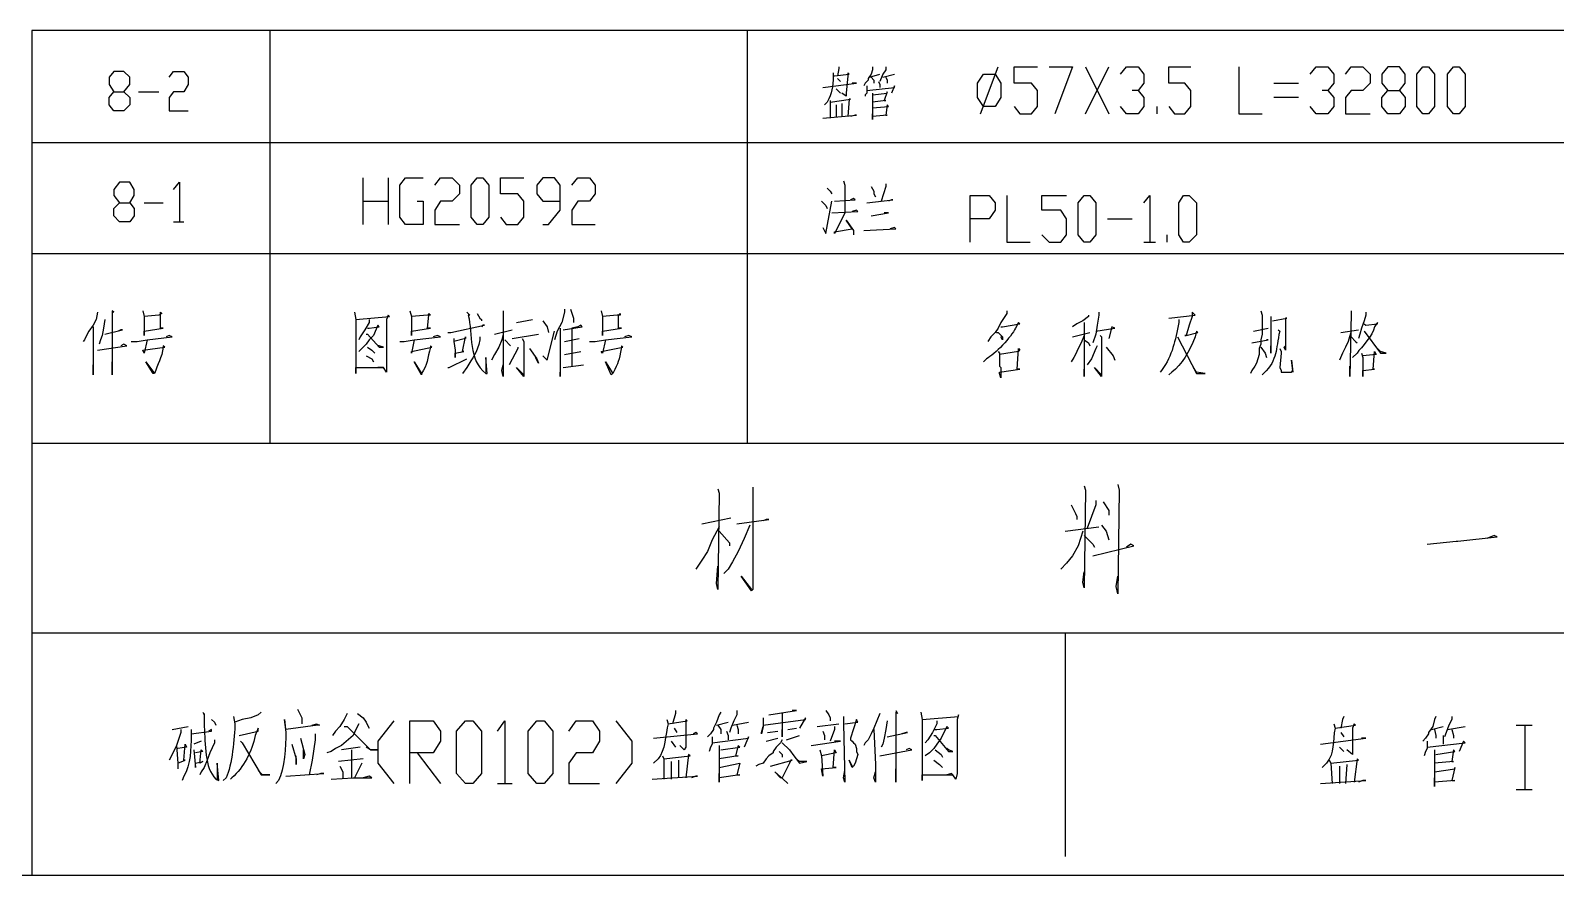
# Model space of a CAD drawing. Header units: millimetres. Extents: x -281 to 814, y -766 to 620.
# Drawn here: x -86.2 to 101.9, y -765.6 to -661.4 of the extents above; entities that cross this region are included whole.
import ezdxf

# ---------------------------------------------------------------- set-up
doc = ezdxf.new("R2010")
doc.units = ezdxf.units.MM
doc.layers.add('1', color=7, linetype='Continuous')

msp = doc.modelspace()

# ---------------------------------------------------------------- linework, layer by layer
at = {"layer": '1', "color": 0, "lineweight": 25}
for points in [[(-86.04, -661.358268), (-86.04, -765.578268)], [(266.58, -661.358268), (-86.04, -661.358268)], [(-56.7, -661.358268), (-56.7, -712.298268)], [(2.16, -661.358268), (2.16, -712.298268)], [(13.5, -665.858268), (13.5, -666.038268), (13.32, -666.938268)], [(17.64, -665.858268), (17.64, -666.218268), (17.46, -666.758268), (17.1, -667.298268), (17.1, -667.478268), (16.74, -667.838268), (16.56, -668.198268)], [(19.26, -665.858268), (19.26, -666.218268), (18.9, -666.758268), (18.54, -667.658268)], [(30.96, -671.618268), (33.12, -665.858268)], [(35.1, -670.718268), (35.82, -671.618268), (37.26, -671.618268), (37.98, -670.718268), (37.98, -668.738268), (37.26, -667.838268), (35.1, -667.838268), (35.1, -665.858268), (37.98, -665.858268)], [(39.42, -665.858268), (42.3, -665.858268), (40.14, -671.618268)], [(43.92, -671.618268), (46.8, -665.858268)], [(43.92, -665.858268), (46.8, -671.618268)], [(48.24, -666.758268), (48.96, -665.858268), (50.4, -665.858268), (51.12, -666.758268), (51.12, -667.838268), (50.4, -668.738268), (49.68, -668.738268)], [(54.18, -670.718268), (54.9, -671.618268), (56.16, -671.618268), (56.88, -670.718268), (56.88, -668.738268), (56.16, -667.838268), (54.18, -667.838268), (54.18, -665.858268), (56.88, -665.858268)], [(62.82, -665.858268), (62.82, -671.618268), (65.7, -671.618268)], [(71.64, -666.758268), (72.36, -665.858268), (73.8, -665.858268), (74.52, -666.758268), (74.52, -667.838268), (73.8, -668.738268), (73.08, -668.738268)], [(75.96, -666.758268), (76.68, -665.858268), (78.12, -665.858268), (79.02, -666.758268), (79.02, -667.838268), (78.12, -668.738268), (76.68, -668.738268), (75.96, -669.638268), (75.96, -671.618268), (79.02, -671.618268)], [(81.18, -671.618268), (80.46, -670.718268), (80.46, -669.638268), (81.18, -668.738268), (82.62, -668.738268), (83.34, -667.838268), (83.34, -666.758268), (82.62, -665.858268), (81.18, -665.858268), (80.46, -666.758268), (80.46, -667.838268), (81.18, -668.738268)], [(85.5, -671.618268), (84.78, -670.718268), (84.78, -666.758268), (85.5, -665.858268), (86.22, -665.858268), (86.94, -666.758268), (86.94, -670.718268), (86.22, -671.618268), (85.5, -671.618268)], [(89.28, -671.618268), (88.56, -670.718268), (88.56, -666.758268), (89.28, -665.858268), (90, -665.858268), (90.72, -666.758268), (90.72, -670.718268), (90, -671.618268), (89.28, -671.618268)], [(-75.96, -671.258268), (-76.5, -670.538268), (-76.5, -669.638268), (-75.96, -668.918268), (-74.7, -668.918268), (-73.98, -668.018268), (-73.98, -667.118268), (-74.7, -666.398268), (-75.96, -666.398268), (-76.5, -667.118268), (-76.5, -668.018268), (-75.96, -668.918268)], [(-69.12, -667.118268), (-68.58, -666.398268), (-67.32, -666.398268), (-66.78, -667.118268), (-66.78, -668.018268), (-67.32, -668.918268), (-68.58, -668.918268), (-69.12, -669.638268), (-69.12, -671.258268), (-66.78, -671.258268)], [(12.78, -666.938268), (12.96, -666.938268), (14.76, -666.758268), (14.58, -666.578268), (14.58, -666.938268), (14.4, -669.098268), (14.4, -669.458268), (13.86, -669.098268)], [(13.32, -667.298268), (13.68, -667.658268)], [(17.28, -667.118268), (18.54, -666.758268)], [(17.46, -667.118268), (17.82, -667.478268), (17.82, -667.838268)], [(18.36, -667.658268), (18.54, -668.018268), (18.54, -668.378268)], [(18.9, -667.118268), (20.34, -666.758268)], [(19.26, -667.118268), (19.44, -667.478268), (19.44, -667.838268)], [(31.32, -670.718268), (30.6, -669.638268), (30.6, -667.838268), (31.32, -666.758268), (32.76, -666.758268), (33.48, -667.838268), (33.48, -669.638268), (32.76, -670.718268), (31.32, -670.718268)], [(-74.7, -668.918268), (-73.98, -669.638268), (-73.98, -670.538268), (-74.7, -671.258268), (-75.96, -671.258268)], [(-72.9, -668.918268), (-70.38, -668.918268)], [(11.52, -668.378268), (15.66, -667.838268), (15.48, -667.838268), (15.12, -667.838268)], [(13.14, -668.558268), (13.68, -669.098268)], [(16.92, -668.198268), (16.92, -668.558268), (16.92, -668.738268), (16.92, -669.098268), (16.74, -669.278268), (16.74, -669.458268)], [(16.92, -668.738268), (20.34, -668.378268), (20.34, -668.198268), (19.98, -669.098268)], [(17.64, -669.278268), (19.44, -669.098268), (19.44, -668.918268), (19.08, -669.998268), (19.26, -669.998268), (17.64, -670.178268)], [(17.64, -669.098268), (17.64, -672.338268), (17.64, -671.978268), (17.64, -671.618268)], [(50.4, -668.738268), (51.12, -669.638268), (51.12, -670.718268), (50.4, -671.618268), (48.96, -671.618268), (48.24, -670.718268)], [(67.14, -667.838268), (70.2, -667.838268)], [(73.8, -668.738268), (74.52, -669.638268), (74.52, -670.718268), (73.8, -671.618268), (72.36, -671.618268), (71.64, -670.718268)], [(82.62, -668.738268), (83.34, -669.638268), (83.34, -670.718268), (82.62, -671.618268), (81.18, -671.618268)], [(12.42, -670.178268), (14.94, -669.818268), (14.76, -669.818268), (14.58, -671.978268)], [(12.42, -669.998268), (12.42, -670.178268), (12.42, -672.158268)], [(13.14, -670.538268), (13.14, -671.978268)], [(13.86, -670.358268), (13.86, -671.978268)], [(17.64, -670.898268), (19.62, -670.718268), (19.44, -670.538268), (19.26, -671.798268), (19.44, -671.798268), (17.64, -671.978268)], [(52.74, -671.618268), (52.74, -670.718268)], [(70.2, -669.638268), (67.14, -669.638268)], [(11.52, -672.158268), (15.66, -671.798268), (15.48, -671.798268), (14.94, -671.978268)], [(266.58, -675.218268), (-86.04, -675.218268)], [(-75.24, -684.938268), (-75.96, -684.218268), (-75.96, -683.318268), (-75.24, -682.598268), (-73.98, -682.598268), (-73.44, -681.698268), (-73.44, -680.978268), (-73.98, -680.078268), (-75.24, -680.078268), (-75.96, -680.978268), (-75.96, -681.698268), (-75.24, -682.598268)], [(-68.58, -680.978268), (-67.86, -680.078268), (-67.86, -684.938268)], [(-45.18, -685.298268), (-45.18, -679.538268)], [(-42.12, -679.538268), (-42.12, -685.298268)], [(-38.52, -682.418268), (-37.8, -682.418268), (-37.8, -685.298268), (-39.96, -685.298268), (-40.68, -684.398268), (-40.68, -680.438268), (-39.96, -679.538268), (-37.8, -679.538268)], [(-36.36, -680.438268), (-35.64, -679.538268), (-34.2, -679.538268), (-33.3, -680.438268), (-33.3, -681.518268), (-34.2, -682.418268), (-35.64, -682.418268), (-36.36, -683.498268), (-36.36, -685.298268), (-33.3, -685.298268)], [(-31.14, -685.298268), (-31.86, -684.398268), (-31.86, -680.438268), (-31.14, -679.538268), (-30.42, -679.538268), (-29.7, -680.438268), (-29.7, -684.398268), (-30.42, -685.298268), (-31.14, -685.298268)], [(-28.26, -684.398268), (-27.54, -685.298268), (-26.1, -685.298268), (-25.38, -684.398268), (-25.38, -682.418268), (-26.1, -681.518268), (-28.26, -681.518268), (-28.26, -679.538268), (-25.38, -679.538268)], [(-23.04, -685.298268), (-22.32, -685.298268), (-20.88, -683.498268), (-20.88, -680.438268), (-21.6, -679.538268), (-23.04, -679.538268), (-23.76, -680.438268), (-23.76, -681.518268), (-23.04, -682.418268), (-20.88, -682.418268)], [(-19.44, -680.438268), (-18.72, -679.538268), (-17.28, -679.538268), (-16.56, -680.438268), (-16.56, -681.518268), (-17.28, -682.418268), (-18.72, -682.418268), (-19.44, -683.498268), (-19.44, -685.298268), (-16.56, -685.298268)], [(12.06, -680.798268), (12.42, -681.158268), (12.6, -681.518268)], [(14.04, -679.898268), (14.22, -680.438268), (14.22, -683.858268), (14.04, -684.218268), (12.96, -686.378268), (12.96, -686.198268), (15.12, -685.838268), (14.4, -684.758268), (15.3, -686.018268), (15.3, -686.558268)], [(17.46, -680.618268), (17.82, -681.158268), (17.82, -681.518268), (18, -681.878268)], [(19.26, -680.258268), (19.26, -680.618268), (18.72, -682.418268)], [(-73.98, -682.598268), (-73.44, -683.318268), (-73.44, -684.218268), (-73.98, -684.938268), (-75.24, -684.938268)], [(-72.18, -682.598268), (-69.84, -682.598268)], [(-45.18, -682.418268), (-42.12, -682.418268)], [(11.34, -682.418268), (11.88, -682.958268), (12.06, -683.318268)], [(11.52, -685.658268), (11.88, -686.378268), (12.6, -682.418268)], [(12.96, -682.418268), (15.48, -682.238268), (15.3, -682.058268), (14.94, -682.238268)], [(16.92, -682.598268), (20.16, -682.238268), (19.98, -682.238268), (19.62, -682.418268)], [(29.7, -687.458268), (29.7, -681.698268), (32.04, -681.698268), (32.76, -682.598268), (32.76, -683.498268), (32.04, -684.578268), (29.7, -684.578268)], [(34.2, -681.698268), (34.2, -687.458268), (37.08, -687.458268)], [(38.52, -686.558268), (39.42, -687.458268), (40.86, -687.458268), (41.58, -686.558268), (41.58, -684.578268), (40.86, -683.498268), (38.52, -683.498268), (38.52, -681.698268), (41.58, -681.698268)], [(43.74, -687.458268), (43.02, -686.558268), (43.02, -682.598268), (43.74, -681.698268), (44.46, -681.698268), (45.18, -682.598268), (45.18, -686.558268), (44.46, -687.458268), (43.74, -687.458268)], [(51.12, -682.598268), (51.84, -681.698268), (51.84, -687.458268)], [(55.98, -687.458268), (55.44, -686.558268), (55.44, -682.598268), (55.98, -681.698268), (56.7, -681.698268), (57.6, -682.598268), (57.6, -686.558268), (56.7, -687.458268), (55.98, -687.458268)], [(12.6, -683.858268), (15.84, -683.678268), (15.66, -683.498268), (15.12, -683.678268)], [(17.46, -684.218268), (19.62, -683.858268), (19.44, -683.858268), (19.08, -683.858268)], [(46.62, -684.578268), (49.68, -684.578268)], [(-68.58, -684.938268), (-67.32, -684.938268)], [(16.56, -686.018268), (20.52, -685.838268), (20.34, -685.658268), (19.8, -685.838268)], [(54, -687.458268), (54, -686.558268)], [(51.12, -687.458268), (52.56, -687.458268)], [(266.58, -688.898268), (-86.04, -688.898268)], [(-76.14, -695.918268), (-75.96, -696.098268), (-76.14, -695.918268), (-76.14, -703.838268), (-76.14, -703.298268), (-76.14, -702.218268)], [(-72.36, -695.918268), (-72.18, -696.638268), (-72.18, -698.978268), (-72.18, -698.438268), (-69.84, -698.078268), (-70.2, -698.078268), (-70.2, -696.458268), (-70.2, -696.098268), (-70.02, -696.278268), (-70.38, -696.458268), (-72.18, -696.638268)], [(-39.42, -695.918268), (-39.24, -696.638268), (-39.24, -698.978268), (-39.24, -698.438268), (-36.9, -698.078268), (-37.26, -698.078268), (-37.08, -696.458268), (-37.08, -696.278268), (-36.9, -696.458268), (-37.26, -696.458268), (-39.24, -696.638268)], [(-27.9, -695.918268), (-27.9, -702.758268), (-27.9, -704.018268), (-28.08, -703.298268), (-27.9, -702.578268)], [(-20.34, -695.738268), (-20.34, -696.098268), (-20.7, -697.358268), (-21.24, -698.438268), (-21.6, -699.518268)], [(-19.62, -695.738268), (-19.26, -696.818268), (-19.26, -697.178268), (-19.26, -697.358268)], [(-15.84, -695.918268), (-15.66, -696.638268), (-15.66, -698.978268), (-15.66, -698.438268), (-13.32, -698.078268), (-13.68, -698.078268), (-13.68, -696.458268), (-13.5, -696.278268), (-13.5, -696.458268), (-13.86, -696.458268), (-15.66, -696.638268)], [(34.2, -695.918268), (34.2, -696.278268), (33.48, -697.358268), (33.12, -698.078268), (32.76, -698.618268), (32.22, -699.158268), (31.86, -699.698268)], [(65.52, -695.918268), (65.7, -696.458268), (65.7, -696.638268), (65.7, -697.898268), (65.7, -698.798268), (65.52, -699.518268), (65.52, -700.058268), (65.34, -700.598268), (65.34, -701.318268), (65.16, -701.858268), (64.98, -702.398268), (64.8, -702.758268), (64.44, -703.298268), (64.26, -703.658268)], [(76.68, -695.918268), (76.68, -696.278268), (76.5, -704.018268), (76.5, -703.658268), (76.5, -702.758268)], [(-77.94, -696.098268), (-78.12, -696.998268), (-78.48, -697.718268), (-79.02, -698.438268), (-79.38, -699.158268), (-79.56, -699.518268), (-79.74, -699.698268)], [(-77.04, -696.998268), (-77.22, -698.078268), (-77.4, -698.978268), (-77.58, -699.518268), (-77.76, -700.058268)], [(-46.26, -696.098268), (-46.08, -696.998268), (-46.08, -703.658268), (-46.08, -702.938268), (-42.66, -702.938268), (-42.84, -702.938268), (-43.38, -702.938268)], [(-46.08, -696.998268), (-41.94, -696.638268), (-42.12, -696.458268), (-42.3, -696.998268), (-42.3, -702.938268), (-42.3, -703.478268), (-42.66, -702.938268)], [(-44.46, -696.998268), (-44.46, -697.358268), (-45, -698.258268), (-45.54, -699.158268), (-45.72, -699.518268)], [(-44.64, -698.078268), (-44.46, -698.078268), (-43.2, -697.898268), (-43.38, -697.718268), (-43.92, -698.978268), (-44.46, -699.518268), (-44.82, -700.058268), (-45.36, -700.598268), (-45.72, -700.958268)], [(-34.74, -698.618268), (-34.56, -698.618268), (-34.38, -698.618268), (-30.24, -697.718268), (-30.42, -697.718268), (-30.6, -697.898268)], [(-31.14, -696.278268), (-30.78, -696.818268), (-30.6, -696.998268), (-30.6, -697.178268)], [(-26.28, -697.358268), (-24.3, -696.998268)], [(-23.04, -697.178268), (-22.5, -697.898268), (-22.32, -698.618268)], [(-20.52, -698.258268), (-18.18, -697.898268), (-18.36, -697.718268), (-18.72, -697.898268), (-19.44, -698.078268), (-19.44, -702.758268)], [(44.28, -696.458268), (44.28, -696.638268), (43.56, -697.178268), (42.84, -697.538268), (42.3, -697.898268)], [(43.74, -697.358268), (43.74, -702.578268), (43.74, -704.018268), (43.74, -703.658268), (43.74, -703.118268)], [(45.54, -696.098268), (45.54, -696.458268), (45.36, -697.718268), (45.18, -698.798268), (44.82, -699.878268)], [(66.78, -696.638268), (66.78, -697.178268), (66.78, -701.138268), (66.78, -700.778268), (66.78, -700.238268)], [(66.96, -697.178268), (68.76, -696.818268), (68.58, -696.818268), (68.58, -696.998268), (68.58, -699.878268), (68.58, -700.778268), (68.4, -700.418268), (68.58, -700.238268)], [(78.48, -696.098268), (78.48, -696.458268), (78.3, -697.178268), (77.94, -698.078268), (77.76, -698.798268), (77.58, -699.338268)], [(-78.48, -697.898268), (-78.48, -701.858268), (-78.48, -703.838268), (-78.48, -703.298268), (-78.48, -702.578268)], [(-77.04, -698.798268), (-74.88, -698.258268), (-75.06, -698.258268), (-75.42, -698.438268)], [(-73.8, -699.698268), (-73.08, -699.698268), (-71.82, -699.518268), (-68.76, -699.158268), (-69.12, -698.978268), (-69.48, -699.158268)], [(-44.82, -698.798268), (-44.64, -698.798268), (-43.2, -700.418268), (-42.66, -700.418268), (-43.2, -700.238268), (-43.38, -700.238268)], [(-40.68, -699.698268), (-40.14, -699.698268), (-38.88, -699.518268), (-35.64, -699.158268), (-36, -698.978268), (-36.54, -699.158268)], [(-34.02, -699.338268), (-34.02, -699.698268), (-33.84, -700.778268), (-33.84, -701.678268), (-33.84, -701.138268), (-32.76, -700.958268), (-32.94, -700.958268), (-32.58, -699.158268), (-32.58, -699.338268), (-34.02, -699.698268)], [(-27.9, -698.798268), (-28.08, -699.518268), (-28.44, -700.418268), (-28.98, -701.318268), (-29.34, -702.038268)], [(-28.98, -698.798268), (-26.82, -698.258268)], [(-27.72, -699.518268), (-27, -700.238268)], [(-26.82, -699.338268), (-23.58, -698.798268)], [(-25.56, -699.338268), (-25.38, -699.698268), (-25.38, -702.938268), (-25.38, -703.658268), (-25.38, -704.018268), (-26.28, -702.938268), (-25.38, -703.838268)], [(-23.04, -701.498268), (-23.04, -701.498268), (-22.5, -702.038268), (-21.6, -698.438268)], [(-20.88, -698.078268), (-20.88, -702.578268), (-20.88, -703.298268), (-20.88, -704.018268), (-20.88, -703.478268)], [(-20.34, -699.698268), (-18.54, -699.338268)], [(-17.28, -699.698268), (-16.56, -699.698268), (-15.3, -699.518268), (-12.06, -699.158268), (-12.42, -698.978268), (-12.96, -699.158268)], [(32.94, -698.618268), (33.12, -698.618268), (33.66, -699.158268), (33.66, -699.518268), (33.48, -699.158268)], [(43.74, -698.978268), (43.38, -699.878268), (43.02, -700.598268), (42.66, -701.318268), (42.48, -701.678268), (42.12, -702.218268)], [(42.3, -699.158268), (44.46, -698.618268)], [(43.74, -699.518268), (44.28, -699.878268), (44.46, -700.238268)], [(45.72, -698.978268), (45.9, -699.158268), (45.9, -699.158268), (45.9, -702.578268), (45.9, -703.478268), (45.9, -704.018268), (45, -702.938268), (45.9, -703.838268)], [(45.18, -698.438268), (47.52, -698.078268), (47.16, -697.898268), (46.8, -699.338268)], [(55.26, -699.158268), (57.6, -703.658268), (58.68, -703.658268), (57.6, -703.478268), (57.6, -703.478268), (57.24, -702.938268)], [(64.44, -699.878268), (66.42, -699.518268), (66.24, -699.518268), (66.24, -699.518268)], [(64.62, -698.438268), (66.42, -698.078268)], [(76.68, -698.438268), (76.32, -699.698268), (75.96, -700.418268), (75.6, -701.138268), (75.24, -702.038268)], [(75.42, -698.618268), (75.42, -698.618268), (77.58, -698.258268)], [(76.68, -699.158268), (77.22, -699.698268), (77.4, -699.878268)], [(78.3, -698.438268), (78.3, -698.438268), (80.28, -701.138268), (81, -701.138268), (80.28, -700.958268), (79.92, -700.598268)], [(-77.94, -700.778268), (-74.34, -700.238268), (-74.7, -700.058268), (-75.06, -700.238268)], [(-44.82, -701.498268), (-44.1, -701.858268), (-43.92, -702.218268)], [(-44.64, -700.418268), (-44.1, -700.778268), (-43.74, -701.138268)], [(-26.1, -700.418268), (-26.1, -700.598268), (-27.18, -702.578268)], [(-24.66, -700.598268), (-23.76, -701.858268), (-23.58, -702.398268), (-23.94, -701.678268)], [(-20.34, -701.318268), (-18.36, -700.958268)], [(33.12, -700.958268), (33.3, -701.138268), (33.3, -702.758268), (33.48, -702.938268), (33.48, -704.198268), (33.3, -703.658268), (33.3, -703.478268), (35.82, -703.118268), (35.46, -703.118268), (35.64, -700.598268), (35.82, -700.778268), (35.64, -700.958268), (33.3, -701.318268)], [(45.36, -700.238268), (45.18, -700.598268), (44.64, -701.858268), (44.1, -702.578268)], [(46.44, -700.418268), (47.34, -701.498268), (47.52, -702.038268)], [(65.52, -700.418268), (66.06, -701.138268), (66.24, -701.678268)], [(67.86, -700.598268), (68.04, -700.958268), (68.04, -701.138268), (67.86, -702.938268), (68.04, -703.298268), (68.04, -703.478268), (68.22, -703.478268), (68.94, -703.478268), (69.3, -703.478268), (69.48, -703.298268), (69.3, -702.038268), (69.48, -703.478268)], [(77.94, -701.138268), (78.12, -701.678268), (78.12, -704.018268), (78.12, -703.298268), (79.56, -703.118268), (79.38, -703.118268), (79.56, -700.958268), (79.74, -701.318268), (78.12, -701.498268)], [(-34.74, -702.938268), (-34.56, -702.938268), (-32.4, -701.858268)], [(-20.52, -702.938268), (-18, -702.578268)], [(266.58, -712.298268), (-86.04, -712.298268)], [(-1.44, -717.878268), (-1.26, -718.418268), (-1.44, -730.298268), (-1.62, -729.578268), (-1.44, -727.418268)], [(2.88, -717.698268), (2.88, -718.238268), (2.88, -729.758268), (2.88, -730.298268), (2.7, -730.478268), (1.44, -728.678268), (2.7, -730.298268)], [(43.74, -717.518268), (43.92, -718.058268), (43.74, -730.118268), (43.56, -729.398268), (43.74, -728.138268)], [(47.88, -717.338268), (48.06, -718.058268), (47.88, -730.838268), (47.7, -729.938268), (47.88, -728.678268)], [(42.12, -719.858268), (42.66, -720.938268), (42.84, -721.298268), (42.84, -721.658268)], [(45.18, -719.318268), (45.18, -719.858268), (44.1, -722.738268)], [(46.08, -719.498268), (46.8, -720.578268), (46.8, -721.118268)], [(-3.42, -722.198268), (0.18, -721.478268)], [(0.9, -722.198268), (4.86, -721.658268), (4.5, -721.658268), (4.14, -721.838268)], [(-1.26, -722.558268), (-2.16, -724.178268), (-2.7, -725.618268), (-3.42, -726.698268), (-4.14, -727.778268)], [(-1.26, -723.098268), (0, -724.538268), (0, -724.898268)], [(2.52, -722.378268), (1.8, -723.998268), (1.08, -725.618268), (0.36, -726.878268), (-0.18, -727.778268), (-0.72, -728.318268)], [(43.56, -723.098268), (43.02, -724.898268), (42.3, -726.158268), (41.58, -727.058268), (40.86, -727.778268)], [(41.4, -723.098268), (45.54, -722.558268)], [(43.74, -723.638268), (44.82, -724.718268), (45, -725.078268)], [(45.9, -722.378268), (46.44, -723.098268), (46.62, -723.638268), (46.8, -724.178268)], [(86.04, -724.718268), (89.64, -724.358268), (89.82, -724.358268), (94.68, -723.818268), (94.32, -723.638268), (93.42, -723.998268)], [(44.82, -726.158268), (49.86, -724.898268), (49.5, -724.718268), (48.96, -725.078268)], [(266.58, -735.698268), (-86.04, -735.698268)], [(41.4, -735.698268), (41.4, -763.238268)], [(-63.9, -746.318268), (-63.54, -746.678268), (-63.36, -747.038268)], [(-57.78, -745.418268), (-58.14, -745.778268), (-59.04, -746.138268), (-60.12, -746.318268), (-61.02, -746.678268)], [(-53.28, -745.058268), (-52.74, -746.138268), (-52.74, -746.858268)], [(-47.16, -745.598268), (-47.52, -746.318268), (-48.06, -747.218268), (-48.6, -747.758268), (-48.96, -748.298268)], [(-45.9, -745.598268), (-45.18, -746.138268), (-44.82, -746.678268), (-44.64, -747.038268), (-44.46, -747.398268)], [(-41.4, -746.498268), (-43.38, -749.018268), (-43.38, -751.718268), (-41.4, -754.238268)], [(-39.42, -754.238268), (-39.42, -746.498268), (-36.54, -746.498268), (-35.64, -747.758268), (-35.64, -749.018268), (-36.54, -750.458268), (-39.42, -750.458268)], [(-32.58, -754.238268), (-33.66, -752.978268), (-33.66, -747.758268), (-32.58, -746.498268), (-31.68, -746.498268), (-30.6, -747.758268), (-30.6, -752.978268), (-31.68, -754.238268), (-32.58, -754.238268)], [(-28.62, -747.758268), (-27.72, -746.498268), (-27.72, -754.238268)], [(-23.76, -754.238268), (-24.84, -752.978268), (-24.84, -747.758268), (-23.76, -746.498268), (-22.86, -746.498268), (-21.78, -747.758268), (-21.78, -752.978268), (-22.86, -754.238268), (-23.76, -754.238268)], [(-19.8, -747.758268), (-18.9, -746.498268), (-16.92, -746.498268), (-16.02, -747.758268), (-16.02, -749.018268), (-16.92, -750.458268), (-18.9, -750.458268), (-19.8, -751.718268), (-19.8, -754.238268), (-16.02, -754.238268)], [(-14.04, -746.498268), (-12.06, -749.018268), (-12.06, -751.718268), (-14.04, -754.238268)], [(-7.56, -746.858268), (-7.56, -746.858268), (-5.22, -746.498268), (-5.4, -746.318268), (-5.4, -746.858268), (-5.4, -749.738268), (-5.58, -750.098268), (-6.12, -749.558268)], [(-6.66, -745.238268), (-6.66, -745.598268), (-7.02, -746.858268)], [(-1.08, -745.418268), (-1.26, -745.778268), (-1.62, -746.678268), (-1.98, -747.398268), (-1.98, -747.578268), (-2.34, -748.118268), (-2.7, -748.478268)], [(-1.62, -747.038268), (-0.18, -746.678268)], [(0.9, -745.238268), (0.9, -745.778268), (0.54, -746.498268), (0.18, -747.398268), (0, -747.938268)], [(0.36, -747.038268), (2.34, -746.678268)], [(4.14, -746.138268), (4.14, -747.218268), (3.96, -748.118268), (3.96, -747.938268), (4.14, -747.218268)], [(4.14, -747.038268), (4.14, -747.038268), (9.36, -746.318268), (9.36, -746.138268), (8.64, -747.398268)], [(4.86, -745.778268), (8.28, -745.238268), (8.1, -745.238268), (7.74, -745.238268)], [(6.48, -745.598268), (6.48, -748.478268), (6.48, -747.578268)], [(11.88, -745.238268), (12.24, -745.778268), (12.42, -746.138268), (12.42, -746.498268)], [(14.04, -745.958268), (14.04, -746.858268), (14.22, -754.058268), (14.04, -753.518268), (14.22, -752.618268)], [(14.22, -746.858268), (15.84, -746.678268), (15.66, -746.318268), (14.94, -748.658268), (14.94, -748.838268), (15.12, -749.018268), (15.3, -749.198268), (15.48, -749.378268), (15.66, -749.918268), (15.66, -750.278268), (15.84, -750.638268), (15.66, -751.178268), (15.48, -751.718268), (15.3, -752.078268), (15.12, -752.258268), (14.76, -751.358268), (15.12, -752.078268), (15.3, -752.078268)], [(18.54, -745.598268), (18.18, -746.498268), (17.82, -747.398268), (17.46, -748.118268), (17.1, -748.838268), (16.74, -749.198268), (16.56, -749.558268)], [(19.44, -746.498268), (19.26, -747.578268), (19.08, -748.658268), (18.9, -749.378268), (18.72, -749.738268)], [(20.52, -745.238268), (20.7, -745.598268), (20.52, -745.418268), (20.52, -754.058268), (20.52, -752.438268)], [(23.58, -745.418268), (23.76, -746.318268), (23.76, -753.878268), (23.76, -753.158268), (27.54, -753.158268), (27.36, -752.978268), (26.82, -753.158268)], [(23.76, -746.318268), (28.26, -745.958268), (28.26, -745.778268), (28.08, -746.318268), (28.08, -752.978268), (27.9, -753.698268), (27.54, -753.158268)], [(25.56, -746.498268), (25.56, -746.858268), (25.02, -747.938268), (24.48, -748.838268), (24.12, -749.198268)], [(75.78, -745.958268), (75.6, -746.318268), (75.42, -747.398268)], [(87.12, -745.958268), (86.94, -746.318268), (86.76, -747.218268), (86.22, -747.938268), (86.22, -748.118268), (85.86, -748.658268), (85.5, -749.018268)], [(89.1, -745.958268), (89.1, -746.318268), (88.74, -747.038268), (88.38, -747.938268), (88.2, -748.478268)], [(-67.68, -747.578268), (-67.68, -747.938268), (-68.22, -749.558268), (-68.76, -750.638268), (-69.12, -751.358268)], [(-68.76, -747.578268), (-66.78, -747.218268)], [(-66.42, -748.118268), (-63.9, -747.758268), (-63.9, -747.578268), (-64.26, -747.758268)], [(-51.12, -748.118268), (-51.12, -748.838268), (-51.48, -751.358268), (-51.84, -753.158268)], [(-45.72, -746.858268), (-46.08, -747.578268), (-46.44, -748.298268), (-47.88, -749.558268), (-48.6, -749.918268), (-49.14, -750.278268), (-49.68, -750.458268)], [(-47.52, -747.218268), (-47.16, -747.218268), (-44.28, -750.098268), (-43.38, -750.098268), (-44.28, -750.098268), (-44.82, -749.738268)], [(-9.36, -748.658268), (-3.96, -748.118268), (-4.14, -747.938268), (-4.5, -748.118268)], [(-6.84, -747.398268), (-6.48, -747.938268)], [(-2.16, -748.478268), (-2.16, -749.018268), (-2.16, -749.378268), (-2.34, -749.738268), (-2.52, -750.278268)], [(-2.16, -749.198268), (2.34, -748.658268), (2.34, -748.478268), (1.8, -749.738268)], [(-1.44, -747.038268), (-1.08, -747.578268), (-1.08, -748.118268)], [(-0.36, -747.758268), (-0.18, -748.298268), (-0.18, -748.838268)], [(0.9, -747.038268), (1.08, -747.578268), (1.08, -748.118268)], [(4.68, -747.938268), (5.94, -747.758268)], [(7.02, -748.838268), (8.64, -748.298268)], [(7.2, -747.578268), (8.28, -747.398268)], [(10.8, -747.218268), (13.5, -746.858268)], [(11.52, -747.758268), (11.7, -748.298268), (11.7, -748.838268)], [(12.96, -747.218268), (12.96, -747.578268), (12.42, -749.018268)], [(17.82, -747.578268), (18, -751.898268), (18, -754.058268), (17.82, -753.518268), (18, -752.798268)], [(19.44, -748.478268), (21.96, -747.938268), (21.78, -747.938268), (21.24, -748.118268)], [(25.2, -747.578268), (25.56, -747.578268), (27, -747.398268), (26.82, -747.218268), (26.1, -748.658268), (25.56, -749.378268), (25.2, -749.918268), (24.66, -750.458268), (24.12, -750.818268)], [(25.2, -748.298268), (25.38, -748.298268), (27, -750.278268), (27.54, -750.278268), (27, -750.098268), (26.82, -749.918268)], [(74.7, -747.398268), (74.7, -747.398268), (77.22, -747.038268), (77.04, -746.858268), (76.86, -747.398268), (76.86, -750.278268), (76.86, -750.638268), (76.14, -750.098268)], [(75.42, -747.938268), (75.78, -748.478268)], [(86.58, -747.578268), (88.02, -747.218268)], [(86.94, -747.578268), (87.12, -748.298268), (87.12, -748.658268)], [(88.02, -748.298268), (88.02, -748.838268), (88.02, -749.378268)], [(88.56, -747.578268), (90.72, -747.218268)], [(89.1, -747.578268), (89.28, -748.298268), (89.28, -748.658268)], [(97.02, -747.038268), (99, -747.038268)], [(98.1, -747.038268), (98.1, -754.958268)], [(-68.22, -749.558268), (-68.04, -751.718268), (-68.04, -752.438268)], [(-68.04, -751.718268), (-67.14, -751.358268), (-67.32, -751.358268), (-67.14, -749.378268), (-66.96, -749.738268), (-68.04, -749.918268)], [(-65.16, -749.018268), (-65.16, -749.018268), (-66.06, -749.378268)], [(-66.06, -750.098268), (-65.88, -752.258268), (-65.88, -751.718268), (-64.98, -751.538268), (-65.34, -751.718268), (-65.16, -750.098268), (-64.98, -750.278268), (-65.88, -750.458268)], [(-63.54, -748.838268), (-63.54, -749.198268), (-64.08, -750.458268), (-64.44, -751.358268), (-64.8, -752.258268), (-65.16, -752.798268), (-65.34, -753.158268)], [(-60.3, -749.018268), (-60.12, -749.198268), (-57.78, -753.158268), (-56.7, -753.158268), (-57.6, -753.158268), (-58.14, -752.618268)], [(-54, -749.378268), (-53.46, -751.178268), (-53.46, -751.898268), (-53.46, -750.818268)], [(-52.92, -748.658268), (-52.38, -750.638268), (-52.56, -751.178268), (-52.56, -750.098268)], [(-45.54, -749.738268), (-47.88, -750.098268)], [(-46.62, -750.098268), (-46.62, -753.518268)], [(-38.52, -750.458268), (-35.64, -754.238268)], [(-7.2, -749.018268), (-6.66, -749.738268)], [(-1.26, -749.558268), (-1.26, -749.918268), (-1.26, -751.718268), (-1.26, -754.058268), (-1.26, -753.518268), (-1.26, -752.978268)], [(-1.08, -750.098268), (1.26, -749.738268), (1.08, -749.558268), (0.72, -750.818268), (1.08, -750.818268), (-1.26, -751.178268)], [(6.48, -748.838268), (6.3, -749.198268), (5.76, -749.738268), (5.4, -750.278268), (5.4, -750.458268), (4.86, -750.818268), (4.5, -751.178268), (4.14, -751.718268), (3.6, -751.898268), (3.24, -752.078268)], [(4.5, -749.018268), (4.5, -749.018268), (5.94, -748.658268)], [(6.12, -750.278268), (6.48, -750.638268), (6.48, -750.998268)], [(6.48, -749.198268), (7.38, -750.098268), (7.92, -750.818268), (8.64, -751.718268), (9.54, -751.538268), (8.64, -751.538268), (8.28, -751.178268)], [(10.08, -749.558268), (13.68, -749.018268), (13.5, -749.018268), (12.96, -749.018268)], [(11.16, -750.098268), (11.34, -750.818268), (11.52, -753.338268), (11.34, -752.438268), (13.14, -752.258268), (12.78, -752.258268), (12.96, -750.098268), (13.14, -750.458268), (11.34, -750.818268)], [(18.54, -750.818268), (22.5, -750.098268), (22.14, -749.918268), (21.78, -750.098268)], [(25.38, -750.098268), (26.1, -750.638268), (26.28, -750.998268)], [(72.9, -749.378268), (78.48, -748.658268), (78.3, -748.658268), (77.94, -748.658268)], [(75.24, -749.738268), (75.78, -750.278268)], [(86.04, -749.018268), (86.04, -749.558268), (86.04, -749.918268), (85.86, -750.278268), (85.68, -750.818268)], [(86.04, -749.738268), (90.72, -749.198268), (90.54, -749.018268), (90, -750.278268)], [(86.94, -750.098268), (86.94, -750.458268), (86.94, -752.258268), (86.94, -754.598268), (86.94, -754.238268), (86.94, -753.518268)], [(87.12, -750.638268), (89.46, -750.278268), (89.28, -750.098268), (89.1, -751.538268), (89.28, -751.538268), (86.94, -751.718268)], [(-45.18, -751.178268), (-48.24, -751.538268)], [(-48.06, -752.078268), (-47.7, -752.798268), (-47.7, -753.518268)], [(-45.36, -751.718268), (-46.26, -753.518268)], [(-8.28, -750.818268), (-8.1, -751.178268), (-8.1, -753.698268)], [(-8.1, -751.178268), (-4.86, -750.818268), (-5.04, -750.638268), (-5.4, -753.518268)], [(-7.2, -751.538268), (-7.2, -753.698268)], [(-6.3, -751.358268), (-6.3, -753.518268)], [(-1.26, -752.258268), (1.26, -751.718268), (1.26, -751.718268), (0.9, -753.158268), (1.26, -753.158268), (-1.26, -753.518268)], [(5.04, -752.078268), (7.74, -751.358268), (7.56, -751.358268), (7.38, -751.718268), (6.48, -753.518268), (6.3, -753.518268), (5.58, -752.798268), (7.02, -754.058268), (7.2, -754.238268)], [(25.2, -751.358268), (25.92, -751.898268), (26.28, -752.258268)], [(73.98, -751.358268), (74.16, -751.718268), (74.34, -754.238268)], [(74.16, -751.718268), (77.58, -751.358268), (77.4, -751.178268), (77.04, -754.058268)], [(75.24, -752.078268), (75.24, -754.238268)], [(76.14, -751.898268), (75.96, -754.238268)], [(86.94, -752.798268), (89.46, -752.438268), (89.46, -752.258268), (89.1, -753.878268), (89.46, -753.878268), (86.94, -754.058268)], [(-54.72, -753.338268), (-50.04, -752.978268), (-50.4, -752.978268), (-50.94, -753.158268)], [(-49.14, -753.698268), (-46.44, -753.518268), (-44.1, -753.518268), (-44.46, -753.338268), (-45.18, -753.518268)], [(-28.62, -754.238268), (-26.82, -754.238268)], [(-9.54, -753.698268), (-3.96, -753.338268), (-4.14, -753.338268), (-4.68, -753.518268)], [(72.9, -754.238268), (78.48, -753.878268), (78.12, -753.878268), (77.58, -754.058268)], [(97.02, -754.958268), (99, -754.958268)], [(814.14, -765.578268), (-280.98, -765.578268)]]:
    msp.add_lwpolyline(points, dxfattribs=at)
for points, knots in [([(12.78, -666.578268), (12.78, -666.578268), (12.78, -666.938268), (12.78, -666.938268), (12.78, -668.378268), (12.6, -669.098268), (12.06, -670.178268), (12.06, -670.178268), (11.7, -670.538268), (11.7, -670.538268)], [0, 0, 0, 0, 1, 1, 1, 2, 2, 2, 3, 3, 3, 3]), ([(-32.4, -696.098268), (-32.4, -696.098268), (-32.04, -696.458268), (-32.04, -696.458268), (-32.04, -696.458268), (-32.22, -696.458268), (-32.22, -696.458268), (-31.68, -698.798268), (-32.22, -702.038268), (-30.06, -703.658268), (-30.06, -703.658268), (-29.88, -703.658268), (-29.88, -703.658268), (-29.88, -703.658268), (-30.06, -701.678268), (-30.06, -701.678268), (-30.06, -701.678268), (-30.06, -703.478268), (-30.06, -703.478268)], [0, 0, 0, 0, 1, 1, 1, 2, 2, 2, 3, 3, 3, 4, 4, 4, 5, 5, 5, 6, 6, 6, 6]), ([(33.48, -697.898268), (33.48, -697.898268), (33.66, -697.898268), (33.66, -697.898268), (33.66, -697.898268), (35.82, -697.538268), (35.82, -697.538268), (35.82, -697.538268), (35.64, -697.358268), (35.64, -697.358268), (35.64, -697.358268), (35.28, -698.078268), (35.28, -698.078268), (34.74, -699.158268), (32.76, -701.318268), (31.68, -701.858268), (31.68, -701.858268), (31.32, -702.218268), (31.32, -702.218268)], [0, 0, 0, 0, 1, 1, 1, 2, 2, 2, 3, 3, 3, 4, 4, 4, 5, 5, 5, 6, 6, 6, 6]), ([(55.44, -696.998268), (55.44, -696.998268), (55.44, -697.358268), (55.44, -697.358268), (54.9, -699.698268), (54.72, -701.318268), (53.28, -703.298268), (53.28, -703.298268), (53.1, -703.478268), (53.1, -703.478268)], [0, 0, 0, 0, 1, 1, 1, 2, 2, 2, 3, 3, 3, 3]), ([(54.18, -696.818268), (54.18, -696.818268), (57.42, -696.458268), (57.42, -696.458268), (57.42, -696.458268), (57.06, -696.098268), (57.06, -696.098268), (57.06, -696.098268), (57.06, -696.638268), (57.06, -696.638268), (57.06, -696.638268), (56.7, -697.718268), (56.7, -697.718268), (56.7, -697.718268), (56.34, -698.978268), (56.34, -698.978268), (56.34, -698.978268), (56.16, -698.978268), (56.16, -698.978268), (56.16, -698.978268), (56.34, -698.978268), (56.34, -698.978268), (56.34, -698.978268), (57.78, -698.618268), (57.78, -698.618268), (57.78, -698.618268), (57.6, -698.438268), (57.6, -698.438268), (57.6, -698.438268), (57.42, -699.158268), (57.42, -699.158268), (56.7, -700.958268), (55.8, -702.578268), (54.54, -703.478268), (54.54, -703.478268), (54.18, -703.838268), (54.18, -703.838268)], [0, 0, 0, 0, 1, 1, 1, 2, 2, 2, 3, 3, 3, 4, 4, 4, 5, 5, 5, 6, 6, 6, 7, 7, 7, 8, 8, 8, 9, 9, 9, 10, 10, 10, 11, 11, 11, 12, 12, 12, 12]), ([(78.3, -697.538268), (78.3, -697.538268), (78.48, -697.718268), (78.48, -697.718268), (78.48, -697.718268), (79.92, -697.538268), (79.92, -697.538268), (79.92, -697.538268), (79.92, -697.358268), (79.92, -697.358268), (79.92, -697.358268), (79.56, -697.898268), (79.56, -697.898268), (79.38, -698.978268), (77.94, -700.418268), (77.4, -701.138268), (77.4, -701.138268), (76.86, -701.678268), (76.86, -701.678268)], [0, 0, 0, 0, 1, 1, 1, 2, 2, 2, 3, 3, 3, 4, 4, 4, 5, 5, 5, 6, 6, 6, 6]), ([(-71.82, -699.518268), (-71.82, -699.518268), (-72.18, -701.138268), (-72.18, -701.138268), (-72.18, -701.138268), (-72.36, -700.778268), (-72.36, -700.778268), (-72.36, -700.778268), (-69.66, -700.418268), (-69.66, -700.418268), (-69.66, -700.418268), (-69.84, -700.238268), (-69.84, -700.238268), (-69.84, -700.238268), (-69.84, -700.418268), (-69.84, -700.418268), (-70.02, -701.678268), (-70.56, -702.578268), (-70.92, -703.658268), (-70.92, -703.658268), (-71.1, -703.658268), (-71.1, -703.658268), (-71.1, -703.658268), (-72, -702.218268), (-72, -702.218268), (-72, -702.218268), (-70.92, -703.658268), (-70.92, -703.658268)], [0, 0, 0, 0, 1, 1, 1, 2, 2, 2, 3, 3, 3, 4, 4, 4, 5, 5, 5, 6, 6, 6, 7, 7, 7, 8, 8, 8, 9, 9, 9, 9]), ([(-38.88, -699.518268), (-38.88, -699.518268), (-39.24, -701.138268), (-39.24, -701.138268), (-39.24, -701.138268), (-39.24, -700.958268), (-39.24, -700.958268), (-39.24, -700.958268), (-36.72, -700.418268), (-36.72, -700.418268), (-36.72, -700.418268), (-36.9, -700.238268), (-36.9, -700.238268), (-36.9, -700.238268), (-36.9, -700.418268), (-36.9, -700.418268), (-37.26, -701.858268), (-37.26, -702.578268), (-37.98, -703.658268), (-37.98, -703.658268), (-37.98, -703.838268), (-37.98, -703.838268), (-37.98, -703.838268), (-38.88, -702.218268), (-38.88, -702.218268), (-38.88, -702.218268), (-37.98, -703.658268), (-37.98, -703.658268)], [0, 0, 0, 0, 1, 1, 1, 2, 2, 2, 3, 3, 3, 4, 4, 4, 5, 5, 5, 6, 6, 6, 7, 7, 7, 8, 8, 8, 9, 9, 9, 9]), ([(-30.78, -699.158268), (-30.78, -699.158268), (-30.78, -699.518268), (-30.78, -699.518268), (-31.14, -701.138268), (-31.68, -701.678268), (-32.4, -702.938268), (-32.4, -702.938268), (-32.94, -703.658268), (-32.94, -703.658268)], [0, 0, 0, 0, 1, 1, 1, 2, 2, 2, 3, 3, 3, 3]), ([(-15.3, -699.518268), (-15.3, -699.518268), (-15.66, -701.138268), (-15.66, -701.138268), (-15.66, -701.138268), (-15.84, -700.958268), (-15.84, -700.958268), (-15.84, -700.958268), (-13.14, -700.418268), (-13.14, -700.418268), (-13.14, -700.418268), (-13.32, -700.238268), (-13.32, -700.238268), (-13.32, -700.238268), (-13.32, -700.418268), (-13.32, -700.418268), (-13.68, -702.218268), (-13.68, -702.218268), (-14.4, -703.658268), (-14.4, -703.658268), (-14.58, -703.838268), (-14.58, -703.838268), (-14.58, -703.838268), (-15.3, -702.218268), (-15.3, -702.218268), (-15.3, -702.218268), (-14.4, -703.658268), (-14.4, -703.658268)], [0, 0, 0, 0, 1, 1, 1, 2, 2, 2, 3, 3, 3, 4, 4, 4, 5, 5, 5, 6, 6, 6, 7, 7, 7, 8, 8, 8, 9, 9, 9, 9]), ([(67.68, -698.258268), (67.68, -698.258268), (67.86, -698.438268), (67.86, -698.438268), (67.32, -700.778268), (67.68, -701.858268), (65.88, -703.658268), (65.88, -703.658268), (65.7, -703.838268), (65.7, -703.838268)], [0, 0, 0, 0, 1, 1, 1, 2, 2, 2, 3, 3, 3, 3]), ([(-64.98, -745.418268), (-64.98, -745.418268), (-64.8, -745.778268), (-64.8, -745.778268), (-64.8, -745.778268), (-64.8, -745.598268), (-64.8, -745.598268), (-64.8, -745.598268), (-64.8, -747.218268), (-64.8, -747.218268), (-64.62, -749.378268), (-64.8, -752.258268), (-63.36, -753.698268), (-63.36, -753.698268), (-63, -753.878268), (-63, -753.878268), (-63, -753.878268), (-63.18, -751.718268), (-63.18, -751.718268), (-63.18, -751.718268), (-63.18, -753.878268), (-63.18, -753.878268)], [0, 0, 0, 0, 1, 1, 1, 2, 2, 2, 3, 3, 3, 4, 4, 4, 5, 5, 5, 6, 6, 6, 7, 7, 7, 7]), ([(-61.2, -745.958268), (-61.2, -745.958268), (-61.02, -746.858268), (-61.02, -746.858268), (-61.02, -748.478268), (-61.38, -752.078268), (-62.1, -753.518268), (-62.1, -753.518268), (-62.46, -753.878268), (-62.46, -753.878268)], [0, 0, 0, 0, 1, 1, 1, 2, 2, 2, 3, 3, 3, 3]), ([(-51.48, -747.038268), (-51.48, -747.038268), (-50.94, -746.858268), (-50.94, -746.858268), (-50.94, -746.858268), (-50.58, -747.038268), (-50.58, -747.038268), (-50.58, -747.038268), (-50.76, -747.038268), (-50.76, -747.038268), (-50.76, -747.038268), (-54.72, -747.578268), (-54.72, -747.578268), (-54.72, -747.578268), (-54.9, -746.318268), (-54.9, -746.318268), (-54.9, -746.318268), (-54.72, -747.938268), (-54.72, -747.938268), (-54.72, -749.558268), (-54.9, -752.438268), (-55.62, -753.878268), (-55.62, -753.878268), (-55.98, -754.238268), (-55.98, -754.238268)], [0, 0, 0, 0, 1, 1, 1, 2, 2, 2, 3, 3, 3, 4, 4, 4, 5, 5, 5, 6, 6, 6, 7, 7, 7, 8, 8, 8, 8]), ([(-7.74, -746.318268), (-7.74, -746.318268), (-7.56, -746.858268), (-7.56, -746.858268), (-7.92, -748.118268), (-7.92, -750.278268), (-8.82, -751.178268), (-8.82, -751.178268), (-9.36, -751.718268), (-9.36, -751.718268)], [0, 0, 0, 0, 1, 1, 1, 2, 2, 2, 3, 3, 3, 3]), ([(-66.42, -747.578268), (-66.42, -747.578268), (-66.42, -748.298268), (-66.42, -748.298268), (-66.42, -749.918268), (-66.42, -751.898268), (-67.32, -753.338268), (-67.32, -753.338268), (-67.5, -753.878268), (-67.5, -753.878268)], [0, 0, 0, 0, 1, 1, 1, 2, 2, 2, 3, 3, 3, 3]), ([(-60.48, -748.298268), (-60.48, -748.298268), (-58.14, -747.758268), (-58.14, -747.758268), (-58.14, -747.758268), (-58.14, -747.398268), (-58.14, -747.398268), (-58.14, -747.398268), (-58.5, -748.298268), (-58.5, -748.298268), (-58.86, -750.278268), (-59.94, -752.258268), (-61.38, -753.518268), (-61.38, -753.518268), (-61.56, -753.698268), (-61.56, -753.698268)], [0, 0, 0, 0, 1, 1, 1, 2, 2, 2, 3, 3, 3, 4, 4, 4, 5, 5, 5, 5]), ([(74.52, -746.858268), (74.52, -746.858268), (74.7, -747.398268), (74.7, -747.398268), (74.34, -749.018268), (74.7, -750.458268), (73.62, -751.718268), (73.62, -751.718268), (73.08, -752.258268), (73.08, -752.258268)], [0, 0, 0, 0, 1, 1, 1, 2, 2, 2, 3, 3, 3, 3])]:
    msp.add_open_spline(points, degree=3, knots=knots, dxfattribs=at)

doc.saveas('drawing.dxf')
